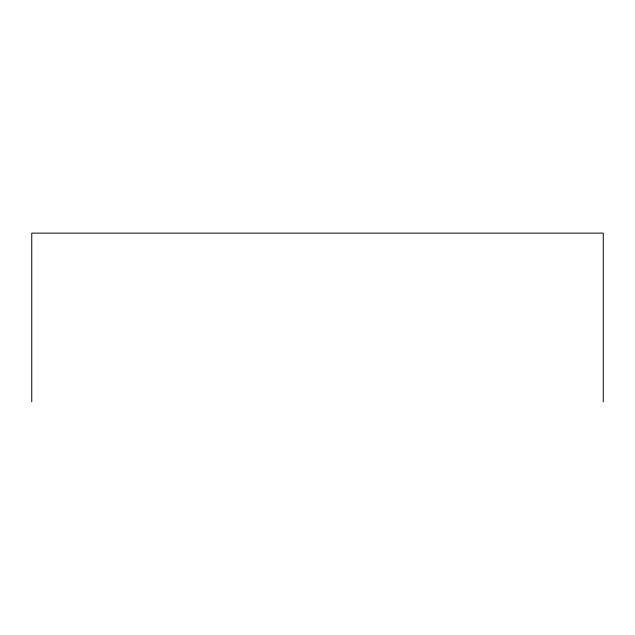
<?xml version="1.0" encoding="UTF-8"?>
<svg xmlns="http://www.w3.org/2000/svg" width="635" height="635" viewBox="0 0 635 635"><rect width="100%" height="100%" fill="white"/><g stroke="black" fill="none" stroke-linecap="round" stroke-linejoin="round"><path stroke-width="0.95" d="M603.25 401.876L603.25 233.124L31.75 233.124L31.75 401.876"/></g></svg>
